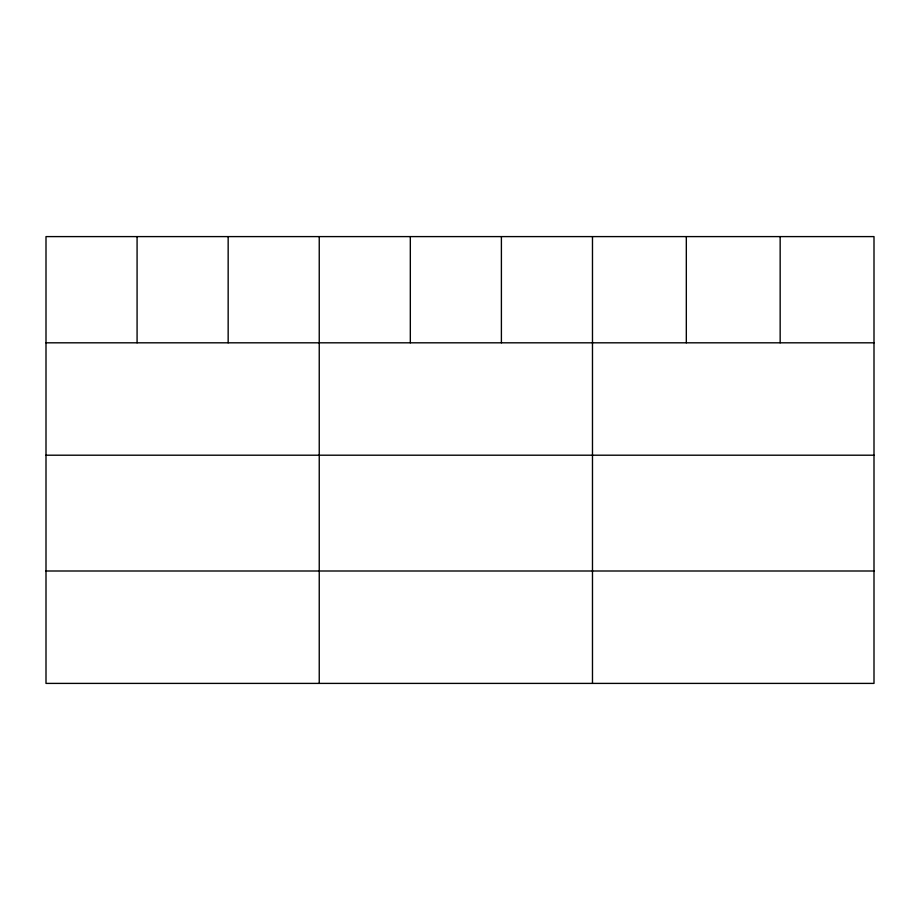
<?xml version="1.0" encoding="UTF-8"?>
<svg xmlns="http://www.w3.org/2000/svg" width="920" height="920" viewBox="0 0 920 920"><rect width="100%" height="100%" fill="white"/><g stroke="black" fill="none" stroke-linecap="round" stroke-linejoin="round"><path stroke-width="1.38" d="M874 342.815L874 683.399L46 683.399L46 236.601L874 236.601L874 342.815L46 342.815M46 455.204L874 455.204M46 570.998L874 570.998M780.16 236.601L780.16 342.815M686.32 236.601L686.32 342.815M592.48 236.601L592.48 683.399M501.4 236.601L501.4 342.815M410.32 236.601L410.32 342.815M319.24 236.601L319.24 683.399M228.16 236.601L228.16 342.815M137.08 236.601L137.08 342.815"/></g></svg>
